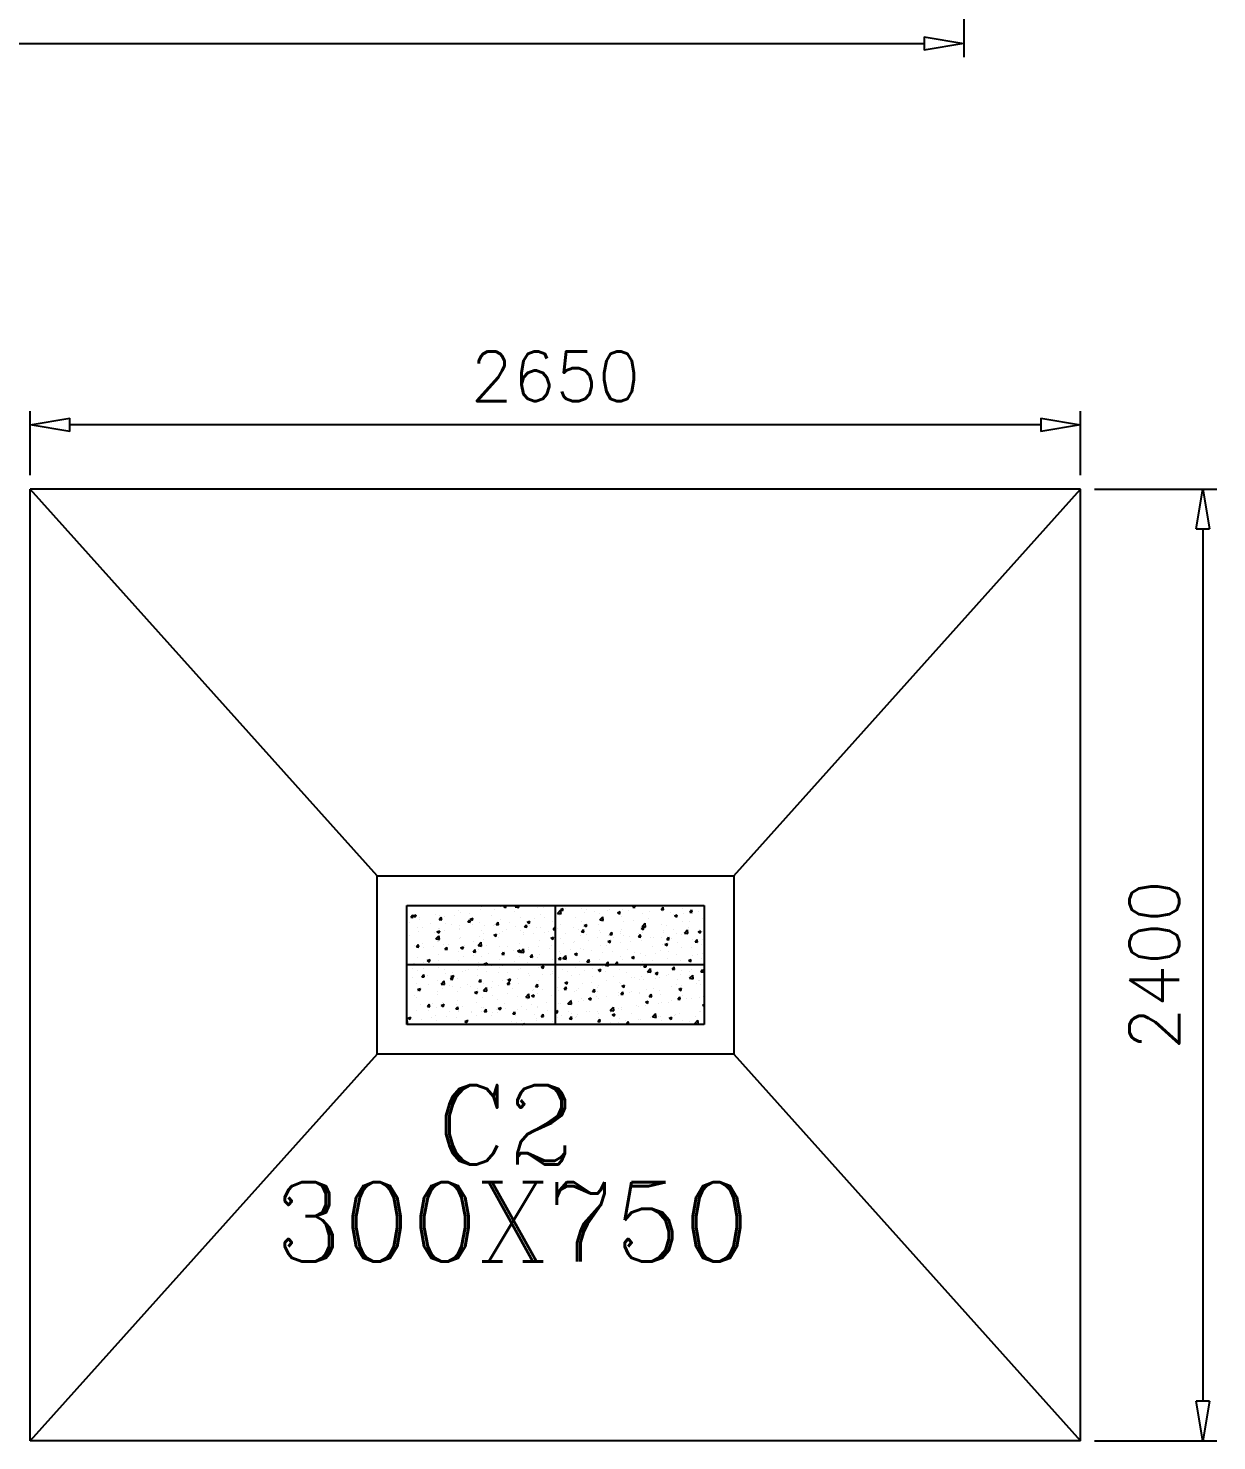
# Model space of a CAD drawing. Header units: millimetres. Extents: x 331487 to 517269, y 198509 to 399936.
# Drawn here: x 425444 to 428443, y 311454 to 315016 of the extents above; entities that cross this region are included whole.
import ezdxf

# ---------------------------------------------------------------- set-up
doc = ezdxf.new("R2010")
doc.units = ezdxf.units.MM
doc.header["$MEASUREMENT"] = 0
doc.layers.add('COLUMN', color=6, linetype='Continuous')
doc.layers.add('FOOTING', color=5, linetype='Continuous')
doc.styles.add('RC', font='romanc.shx', dxfattribs={"height": 200})
doc.styles.add('RO', font='romans.shx', dxfattribs={"height": 125})

# ---------------------------------------------------------------- blocks, each defined once
blk = doc.blocks.new('_ClosedBlank')
at = {"color": 0, "linetype": 'ByBlock', "lineweight": -2}
for p, q in [((-1, 0.167), (0, 0)), ((-1, 0.167), (-1, -0.167)), ((0, 0), (-1, -0.167))]:
    blk.add_line(p, q, dxfattribs=at)

msp = doc.modelspace()

# ---------------------------------------------------------------- linework, layer by layer
at = {"layer": 'COLUMN'}
for p, q in [((426399.3, 312803.5), (427149.3, 312803.5)), ((426399.3, 312503.5), (426399.3, 312803.5)), ((427149.3, 312803.5), (427149.3, 312503.5)), ((427149.3, 312503.5), (426399.3, 312503.5))]:
    msp.add_line(p, q, dxfattribs=at)
at = {"layer": 'COLUMN', "color": 2, "linetype": 'Continuous'}
for p, q in [((426420.4, 312802.1), (426420.4, 312802.1)), ((426589, 312800.3), (426589, 312800.3)), ((426636.9, 312800.5), (426636.9, 312800.5)), ((426638.6, 312803.4), (426638.6, 312803.4)), ((426643.4, 312801.4), (426648.9, 312803.5)), ((426643.4, 312801.4), (426648.3, 312798)), ((426646.2, 312795.9), (426646.2, 312795.9)), ((426648.3, 312798), (426650.2, 312803.5)), ((426672.8, 312800.1), (426676, 312803.5)), ((426672.8, 312800.1), (426681.7, 312798.7)), ((426681.7, 312798.7), (426681.1, 312803.5)), ((426684, 312800.9), (426684, 312800.9)), ((426692, 312801.1), (426692, 312801.1)), ((426729.6, 312798.3), (426729.6, 312798.3)), ((426745.4, 312798.9), (426745.4, 312798.9)), ((426787.1, 312793.4), (426794.1, 312796.1)), ((426792.1, 312790), (426794.1, 312796.1)), ((426798.8, 312796.6), (426798.8, 312796.6)), ((426891.3, 312801.6), (426891.3, 312801.6)), ((426969.6, 312799.5), (426973, 312803.5)), ((426969.6, 312799.5), (426975.6, 312799)), ((426973, 312802.9), (426973, 312802.9)), ((426975.6, 312799), (426974.8, 312803.5)), ((427001.1, 312803.4), (427001.1, 312803.4)), ((427041.3, 312793.2), (427046.2, 312799)), ((427047.3, 312792.7), (427046.2, 312799)), ((427095.8, 312796.7), (427095.8, 312796.7)), ((426405.6, 312761.3), (426405.6, 312761.3)), ((426409.7, 312774.5), (426414.5, 312780.2)), ((426409.7, 312774.5), (426415.7, 312774)), ((426414, 312770.3), (426414, 312770.3)), ((426415.7, 312773.9), (426414.5, 312780.2)), ((426415.6, 312777.1), (426422.6, 312779.8)), ((426415.6, 312777.1), (426420.6, 312773.8)), ((426420.6, 312773.8), (426422.6, 312779.8)), ((426431.1, 312772), (426431.1, 312772)), ((426431.9, 312767.7), (426431.9, 312767.7)), ((426472.4, 312780.3), (426472.4, 312780.3)), ((426481.4, 312768.2), (426486.2, 312773.9)), ((426481.4, 312768.2), (426487.4, 312767.7)), ((426483.1, 312779.5), (426483.1, 312779.5)), ((426487.4, 312767.7), (426486.2, 312773.9)), ((426495.1, 312776), (426495.1, 312776)), ((426520.1, 312779.3), (426520.1, 312779.3)), ((426530.7, 312790.3), (426530.7, 312790.3)), ((426534.4, 312786.6), (426534.4, 312786.6)), ((426553.1, 312761.9), (426558, 312767.7)), ((426553.1, 312761.9), (426559.1, 312761.4)), ((426554.6, 312768.3), (426554.6, 312768.3)), ((426558, 312784.3), (426558, 312784.3)), ((426559.1, 312761.4), (426558, 312767.7)), ((426559.4, 312769.1), (426566.4, 312771.8)), ((426559.4, 312769.1), (426564.3, 312765.8)), ((426564.3, 312765.8), (426566.3, 312771.8)), ((426583.7, 312759.7), (426583.7, 312759.7)), ((426584.9, 312793), (426584.9, 312793)), ((426613, 312778.3), (426613, 312778.3)), ((426621.1, 312792.6), (426621.1, 312792.6)), ((426624.9, 312755.7), (426629.7, 312761.4)), ((426630.8, 312755.1), (426629.7, 312761.4)), ((426635.6, 312767.2), (426635.6, 312767.2)), ((426657.7, 312761.4), (426657.7, 312761.4)), ((426671.3, 312788.3), (426671.3, 312788.3)), ((426687, 312774.2), (426687, 312774.2)), ((426703.1, 312761.1), (426710.1, 312763.8)), ((426703.1, 312761.1), (426708, 312757.8)), ((426708, 312757.8), (426710.1, 312763.8)), ((426720.9, 312769.7), (426720.9, 312769.7)), ((426737.5, 312780.6), (426737.5, 312780.6)), ((426745.9, 312773), (426745.9, 312773)), ((426767.8, 312763.4), (426767.8, 312763.4)), ((426779.5, 312783.6), (426787.3, 312791.7)), ((426779.5, 312783.6), (426788.4, 312782.2)), ((426783.8, 312778), (426783.8, 312778)), ((426787.1, 312793.4), (426792.1, 312790)), ((426788.4, 312782.2), (426787.3, 312791.7)), ((426789.4, 312788.1), (426789.4, 312788.1)), ((426826.1, 312773.4), (426826.1, 312773.4)), ((426839.6, 312761.9), (426839.6, 312761.9)), ((426840.8, 312795.2), (426840.8, 312795.2)), ((426847, 312786.3), (426847, 312786.3)), ((426852.1, 312794.4), (426852.1, 312794.4)), ((426872, 312789.6), (426872, 312789.6)), ((426884.4, 312783.4), (426884.4, 312783.4)), ((426886.2, 312767), (426894, 312775.2)), ((426886.2, 312767), (426895.1, 312765.6)), ((426890.1, 312768.3), (426890.1, 312768.3)), ((426895.1, 312765.6), (426894, 312775.1)), ((426905.5, 312792.1), (426905.5, 312792.1)), ((426909.9, 312794.6), (426909.9, 312794.6)), ((426930.8, 312785.4), (426937.8, 312788.1)), ((426930.8, 312785.4), (426935.8, 312782)), ((426935.8, 312782), (426937.8, 312788.1)), ((426942, 312775.8), (426942, 312775.8)), ((426942.7, 312793.4), (426942.7, 312793.4)), ((426946.7, 312763.5), (426946.7, 312763.5)), ((426958.9, 312789.8), (426958.9, 312789.8)), ((426971.7, 312766.8), (426971.7, 312766.8)), ((426993.4, 312782.8), (426993.4, 312782.8)), ((427009.6, 312771.8), (427009.6, 312771.8)), ((427012.3, 312787.6), (427012.3, 312787.6)), ((427041.3, 312793.2), (427047.3, 312792.7)), ((427043.9, 312789.2), (427043.9, 312789.2)), ((427065.7, 312785.3), (427065.7, 312785.3)), ((427072.8, 312780.1), (427072.8, 312780.1)), ((427074.5, 312777.4), (427081.5, 312780)), ((427074.5, 312777.4), (427079.5, 312774)), ((427079.5, 312774), (427081.5, 312780)), ((427094.6, 312763.4), (427094.6, 312763.4)), ((427097.8, 312783.4), (427097.8, 312783.4)), ((427113.1, 312786.9), (427117.9, 312792.7)), ((427113.1, 312786.9), (427119, 312786.4)), ((427113.6, 312763.7), (427113.6, 312763.7)), ((427119, 312786.4), (427117.9, 312792.7)), ((427119.1, 312783.1), (427119.1, 312783.1)), ((427135.7, 312788.4), (427135.7, 312788.4)), ((427145.9, 312770.5), (427145.9, 312770.5)), ((426405.6, 312728.2), (426405.6, 312728.2)), ((426426.7, 312747.9), (426426.7, 312747.9)), ((426429.9, 312738.7), (426429.9, 312738.7)), ((426438, 312748.3), (426438, 312748.3)), ((426459, 312759), (426459, 312759)), ((426468.8, 312736.5), (426468.8, 312736.5)), ((426472.6, 312719.3), (426480.4, 312727.4)), ((426475.3, 312736.9), (426482.3, 312739.6)), ((426475.3, 312736.9), (426480.3, 312733.5)), ((426480.1, 312745.6), (426480.1, 312745.6)), ((426480.3, 312733.5), (426482.3, 312739.6)), ((426481.5, 312717.9), (426480.4, 312727.4)), ((426481.8, 312746.2), (426481.8, 312746.2)), ((426493.8, 312739.8), (426493.8, 312739.8)), ((426496.3, 312758.3), (426496.3, 312758.3)), ((426512.4, 312756.8), (426512.4, 312756.8)), ((426531.7, 312744.8), (426531.7, 312744.8)), ((426533.2, 312753.3), (426533.2, 312753.3)), ((426533.5, 312743.4), (426533.5, 312743.4)), ((426565.8, 312754.5), (426565.8, 312754.5)), ((426582.5, 312726.4), (426582.5, 312726.4)), ((426586.8, 312741.1), (426586.8, 312741.1)), ((426592.8, 312733.3), (426592.8, 312733.3)), ((426594.8, 312753.1), (426594.8, 312753.1)), ((426619, 312728.9), (426626, 312731.6)), ((426619, 312728.9), (426624, 312725.5)), ((426619.1, 312752.3), (426619.1, 312752.3)), ((426619.9, 312756.4), (426619.9, 312756.4)), ((426624, 312725.5), (426626, 312731.6)), ((426624.9, 312755.7), (426630.8, 312755.1)), ((426634.4, 312733.9), (426634.4, 312733.9)), ((426640.2, 312738.8), (426640.2, 312738.8)), ((426651.2, 312743.3), (426651.2, 312743.3)), ((426672.5, 312750), (426672.5, 312750)), ((426685.8, 312740.9), (426685.8, 312740.9)), ((426693.6, 312736.6), (426693.6, 312736.6)), ((426694.6, 312730.3), (426694.6, 312730.3)), ((426696.6, 312749.4), (426701.4, 312755.1)), ((426696.6, 312749.4), (426702.6, 312748.9)), ((426702.6, 312748.8), (426701.4, 312755.1)), ((426709.5, 312753.3), (426709.5, 312753.3)), ((426719.6, 312733.6), (426719.6, 312733.6)), ((426725.9, 312747.8), (426725.9, 312747.8)), ((426736.3, 312747.3), (426736.3, 312747.3)), ((426747, 312734.3), (426747, 312734.3)), ((426757.5, 312738.6), (426757.5, 312738.6)), ((426768.3, 312743.1), (426773.1, 312748.8)), ((426768.3, 312743.1), (426774.3, 312742.6)), ((426774.3, 312742.6), (426773.1, 312748.8)), ((426779.3, 312745.5), (426779.3, 312745.5)), ((426788.2, 312754.8), (426788.2, 312754.8)), ((426800.4, 312732.1), (426800.4, 312732.1)), ((426820.7, 312746.9), (426820.7, 312746.9)), ((426832.7, 312743.3), (426832.7, 312743.3)), ((426838.3, 312728.6), (426838.3, 312728.6)), ((426840, 312736.8), (426844.9, 312742.6)), ((426840, 312736.8), (426846, 312736.3)), ((426846, 312736.3), (426844.9, 312742.6)), ((426845.7, 312750.2), (426845.7, 312750.2)), ((426846.8, 312753.1), (426853.8, 312755.8)), ((426846.8, 312753.1), (426851.8, 312749.8)), ((426851.7, 312749.8), (426853.8, 312755.8)), ((426853.8, 312729.8), (426853.8, 312729.8)), ((426883.6, 312755.2), (426883.6, 312755.2)), ((426886.1, 312741), (426886.1, 312741)), ((426888.9, 312735), (426888.9, 312735)), ((426907.1, 312727.6), (426907.1, 312727.6)), ((426911.8, 312730.6), (426916.6, 312736.3)), ((426911.8, 312730.6), (426917.7, 312730)), ((426917.7, 312730), (426916.6, 312736.3)), ((426938.6, 312733.7), (426938.6, 312733.7)), ((426939.4, 312738.7), (426939.4, 312738.7)), ((426940.8, 312742.5), (426940.8, 312742.5)), ((426945.4, 312727.3), (426945.4, 312727.3)), ((426960.5, 312725.3), (426960.5, 312725.3)), ((426983.3, 312732.3), (426983.3, 312732.3)), ((426983.5, 312724.3), (426988.3, 312730)), ((426983.5, 312724.3), (426989.5, 312723.8)), ((426989.5, 312723.7), (426988.3, 312730)), ((426990.5, 312745.1), (426997.5, 312747.8)), ((426990.5, 312745.1), (426995.5, 312741.8)), ((426992.1, 312749.5), (426992.1, 312749.5)), ((426992.8, 312736.5), (426992.8, 312736.5)), ((426992.9, 312750.5), (427001.8, 312749.1)), ((426993, 312750.5), (427000.7, 312758.6)), ((426995.5, 312741.8), (426997.5, 312747.8)), ((426996.9, 312743.7), (426996.9, 312743.7)), ((427001.8, 312749.1), (427000.7, 312758.6)), ((427042.6, 312755.9), (427042.6, 312755.9)), ((427046.2, 312734.2), (427046.2, 312734.2)), ((427046.5, 312740.6), (427046.5, 312740.6)), ((427055.3, 312753.7), (427055.3, 312753.7)), ((427071.5, 312743.9), (427071.5, 312743.9)), ((427079.2, 312731.8), (427079.2, 312731.8)), ((427093.4, 312730.1), (427093.4, 312730.1)), ((427099.6, 312732), (427099.6, 312732)), ((427099.7, 312733.9), (427107.5, 312742)), ((427099.7, 312733.9), (427108.6, 312732.5)), ((427108.6, 312732.5), (427107.5, 312742)), ((427109.4, 312748.9), (427109.4, 312748.9)), ((427134.2, 312737.1), (427141.2, 312739.8)), ((427134.2, 312737.1), (427139.2, 312733.7)), ((427137.5, 312741.8), (427137.5, 312741.8)), ((427139.2, 312733.7), (427141.2, 312739.8)), ((427144.7, 312737.2), (427144.7, 312737.2)), ((426417.9, 312703.3), (426417.9, 312703.3)), ((426423.6, 312699.3), (426428.4, 312705)), ((426423.6, 312699.3), (426429.5, 312698.7)), ((426429.5, 312698.7), (426428.4, 312705)), ((426428.7, 312705.5), (426428.7, 312705.5)), ((426439.1, 312708.2), (426439.1, 312708.2)), ((426442.5, 312697.1), (426442.5, 312697.1)), ((426467.5, 312700.4), (426467.5, 312700.4)), ((426472.6, 312719.3), (426481.5, 312717.9)), ((426476.2, 312713.3), (426476.2, 312713.3)), ((426480.6, 312713), (426480.6, 312713)), ((426492.5, 312706), (426492.5, 312706)), ((426495.3, 312693), (426500.1, 312698.7)), ((426495.3, 312693), (426501.3, 312692.5)), ((426501.3, 312692.5), (426500.1, 312698.7)), ((426505.4, 312705.4), (426505.4, 312705.4)), ((426532, 312720), (426532, 312720)), ((426534.5, 312723.3), (426534.5, 312723.3)), ((426535, 312696.6), (426542, 312699.3)), ((426535, 312696.6), (426540, 312693.3)), ((426540, 312693.3), (426542, 312699.3)), ((426545.9, 312703.7), (426545.9, 312703.7)), ((426567, 312686.7), (426571.8, 312692.5)), ((426568.5, 312713.7), (426568.5, 312713.7)), ((426573, 312686.2), (426571.8, 312692.4)), ((426579.3, 312702.7), (426587.1, 312710.8)), ((426579.3, 312702.7), (426588.2, 312701.3)), ((426581.3, 312693.1), (426581.3, 312693.1)), ((426588.2, 312701.3), (426587.1, 312710.8)), ((426593.6, 312717), (426593.6, 312717)), ((426599.2, 312701.4), (426599.2, 312701.4)), ((426631.4, 312722), (426631.4, 312722)), ((426633.2, 312700.6), (426633.2, 312700.6)), ((426652.6, 312699.2), (426652.6, 312699.2)), ((426668.3, 312690.8), (426668.3, 312690.8)), ((426678.7, 312688.6), (426685.7, 312691.3)), ((426678.7, 312688.6), (426683.7, 312685.3)), ((426683.7, 312685.3), (426685.7, 312691.3)), ((426684.5, 312707.6), (426684.5, 312707.6)), ((426686, 312686.2), (426693.8, 312694.3)), ((426693.3, 312694.1), (426693.3, 312694.1)), ((426694.9, 312684.8), (426693.8, 312694.3)), ((426705.3, 312693.7), (426705.3, 312693.7)), ((426706, 312696.9), (426706, 312696.9)), ((426731.2, 312699.1), (426731.2, 312699.1)), ((426735.1, 312714), (426735.1, 312714)), ((426759.4, 312694.7), (426759.4, 312694.7)), ((426762.8, 312720.9), (426769.8, 312723.6)), ((426762.8, 312720.9), (426767.7, 312717.5)), ((426763.7, 312703.7), (426763.7, 312703.7)), ((426767.7, 312717.5), (426769.8, 312723.6)), ((426787, 312721.5), (426787, 312721.5)), ((426794.3, 312707.4), (426794.3, 312707.4)), ((426812.8, 312692.4), (426812.8, 312692.4)), ((426819.4, 312710.7), (426819.4, 312710.7)), ((426822, 312713.7), (426822, 312713.7)), ((426837.1, 312695.3), (426837.1, 312695.3)), ((426845.9, 312691.7), (426845.9, 312691.7)), ((426857.3, 312715.7), (426857.3, 312715.7)), ((426866.2, 312690.2), (426866.2, 312690.2)), ((426880.3, 312723.7), (426880.3, 312723.7)), ((426887.6, 312701.7), (426887.6, 312701.7)), ((426904.3, 312701.8), (426904.3, 312701.8)), ((426906.5, 312712.9), (426913.5, 312715.5)), ((426906.5, 312712.9), (426911.4, 312709.5)), ((426911.4, 312709.5), (426913.5, 312715.5)), ((426920.4, 312724), (426920.4, 312724)), ((426939.6, 312709.2), (426939.6, 312709.2)), ((426957, 312692.9), (426957, 312692.9)), ((426962.6, 312711.8), (426962.6, 312711.8)), ((426990.9, 312716.2), (426990.9, 312716.2)), ((427013.9, 312723.1), (427013.9, 312723.1)), ((427020.2, 312701.2), (427020.2, 312701.2)), ((427020.9, 312721.8), (427020.9, 312721.8)), ((427040.2, 312689.3), (427040.2, 312689.3)), ((427041.4, 312722.6), (427041.4, 312722.6)), ((427045.2, 312704.5), (427045.2, 312704.5)), ((427050.2, 312704.8), (427057.2, 312707.5)), ((427050.2, 312704.8), (427055.2, 312701.5)), ((427055.2, 312718), (427060, 312723.7)), ((427055.2, 312718), (427061.2, 312717.5)), ((427055.2, 312701.5), (427057.2, 312707.5)), ((427061.2, 312717.5), (427060, 312723.7)), ((427067.3, 312720.8), (427067.3, 312720.8)), ((427083.1, 312709.5), (427083.1, 312709.5)), ((427092.2, 312696.8), (427092.2, 312696.8)), ((427117.4, 312696.8), (427117.4, 312696.8)), ((427120.7, 312718.5), (427120.7, 312718.5)), ((427126.9, 312711.7), (427131.8, 312717.5)), ((427126.9, 312711.7), (427132.9, 312711.2)), ((427132.9, 312711.2), (427131.8, 312717.5)), ((427143.5, 312703.9), (427143.5, 312703.9)), ((427146.2, 312717.8), (427146.2, 312717.8)), ((426416.2, 312657.7), (426416.2, 312657.7)), ((426419.6, 312657.1), (426419.6, 312657.1)), ((426427.5, 312672.2), (426427.5, 312672.2)), ((426441.2, 312661), (426441.2, 312661)), ((426451, 312664.4), (426458, 312667.1)), ((426451, 312664.4), (426456, 312661)), ((426456, 312661), (426458, 312667.1)), ((426472.1, 312653.6), (426472.1, 312653.6)), ((426473, 312654.9), (426473, 312654.9)), ((426479.1, 312665.9), (426479.1, 312665.9)), ((426479.4, 312679.7), (426479.4, 312679.7)), ((426529.5, 312653.4), (426529.5, 312653.4)), ((426530.4, 312663.6), (426530.4, 312663.6)), ((426530.8, 312686.7), (426530.8, 312686.7)), ((426542.2, 312674.3), (426542.2, 312674.3)), ((426567, 312686.7), (426573, 312686.2)), ((426567.3, 312677.5), (426567.3, 312677.5)), ((426580, 312659.8), (426580, 312659.8)), ((426588.7, 312673.7), (426588.7, 312673.7)), ((426594.7, 312656.4), (426601.7, 312659)), ((426594.7, 312656.4), (426599.7, 312653)), ((426599.7, 312653), (426601.7, 312659)), ((426605.1, 312682.5), (426605.1, 312682.5)), ((426632, 312667.3), (426632, 312667.3)), ((426638.7, 312680.4), (426643.6, 312686.2)), ((426638.7, 312680.4), (426644.7, 312679.9)), ((426644.7, 312679.9), (426643.6, 312686.2)), ((426647, 312683.7), (426647, 312683.7)), ((426667, 312654.7), (426667, 312654.7)), ((426671, 312661.7), (426671, 312661.7)), ((426683.3, 312674.4), (426683.3, 312674.4)), ((426686, 312686.2), (426694.9, 312684.8)), ((426704.9, 312659.7), (426704.9, 312659.7)), ((426710.5, 312674.2), (426715.3, 312679.9)), ((426710.5, 312674.2), (426716.4, 312673.6)), ((426716.4, 312673.6), (426715.3, 312679.9)), ((426729.3, 312671.7), (426729.3, 312671.7)), ((426733.8, 312680.8), (426733.8, 312680.8)), ((426768, 312668), (426768, 312668)), ((426782.2, 312667.9), (426787, 312673.6)), ((426782.2, 312667.9), (426788.2, 312667.4)), ((426784.6, 312655), (426784.6, 312655)), ((426785.8, 312688.3), (426785.8, 312688.3)), ((426788.2, 312667.4), (426787, 312673.6)), ((426787.6, 312681.7), (426787.6, 312681.7)), ((426792.7, 312669.6), (426801.6, 312668.2)), ((426792.8, 312669.6), (426800.6, 312677.7)), ((426793.1, 312671.3), (426793.1, 312671.3)), ((426801.6, 312668.2), (426800.5, 312677.7)), ((426822.4, 312680.6), (426829.4, 312683.3)), ((426822.4, 312680.6), (426827.4, 312677.2)), ((426827.4, 312677.2), (426829.4, 312683.3)), ((426830.9, 312676.3), (426830.9, 312676.3)), ((426835.9, 312662), (426835.9, 312662)), ((426853.9, 312661.6), (426858.7, 312667.4)), ((426853.9, 312661.6), (426859.9, 312661.1)), ((426859.9, 312661.1), (426858.7, 312667.3)), ((426884.1, 312656.7), (426884.1, 312656.7)), ((426886.4, 312668.4), (426886.4, 312668.4)), ((426894.1, 312684.6), (426894.1, 312684.6)), ((426899.5, 312653.1), (426907.3, 312661.2)), ((426899.5, 312653.1), (426908.4, 312651.7)), ((426908.4, 312651.7), (426907.3, 312661.2)), ((426919.1, 312687.9), (426919.1, 312687.9)), ((426919.5, 312687.9), (426919.5, 312687.9)), ((426925.6, 312655.3), (426930.5, 312661.1)), ((426925.6, 312655.3), (426931.6, 312654.8)), ((426931.6, 312654.8), (426930.5, 312661.1)), ((426930.7, 312653.4), (426930.7, 312653.4)), ((426938.4, 312675.9), (426938.4, 312675.9)), ((426942.5, 312666.8), (426942.5, 312666.8)), ((426966.2, 312672.6), (426973.2, 312675.3)), ((426966.2, 312672.6), (426971.1, 312669.2)), ((426971.1, 312669.2), (426973.2, 312675.3)), ((426972.9, 312685.7), (426972.9, 312685.7)), ((426989.7, 312682.9), (426989.7, 312682.9)), ((426993.9, 312661.8), (426993.9, 312661.8)), ((426997.4, 312649.1), (427002.2, 312654.8)), ((427000.8, 312676.8), (427000.8, 312676.8)), ((427003.3, 312648.5), (427002.2, 312654.8)), ((427018.9, 312665.1), (427018.9, 312665.1)), ((427026.3, 312683.4), (427026.3, 312683.4)), ((427039, 312656.1), (427039, 312656.1)), ((427056.8, 312670), (427056.8, 312670)), ((427059.1, 312686.8), (427059.1, 312686.8)), ((427079.7, 312681.1), (427079.7, 312681.1)), ((427090.9, 312663.6), (427090.9, 312663.6)), ((427109.9, 312664.6), (427116.9, 312667.3)), ((427109.9, 312664.6), (427114.8, 312661.2)), ((427114.8, 312661.2), (427116.9, 312667.3)), ((427119.9, 312678.4), (427119.9, 312678.4)), ((427133.1, 312678.9), (427133.1, 312678.9)), ((427142.3, 312670.6), (427142.3, 312670.6)), ((427145, 312681.6), (427145, 312681.6)), ((426413.8, 312643.6), (426413.8, 312643.6)), ((426414.9, 312621.5), (426414.9, 312621.5)), ((426426.3, 312638.9), (426426.3, 312638.9)), ((426437.4, 312624), (426442.3, 312629.8)), ((426437.4, 312624), (426443.4, 312623.5)), ((426437.7, 312621.7), (426437.7, 312621.7)), ((426440.7, 312643.7), (426440.7, 312643.7)), ((426443.4, 312623.5), (426442.3, 312629.8)), ((426452.8, 312626.5), (426452.8, 312626.5)), ((426478.2, 312646.4), (426478.2, 312646.4)), ((426494.1, 312641.4), (426494.1, 312641.4)), ((426496, 312631.7), (426496, 312631.7)), ((426509.2, 312617.8), (426514, 312623.5)), ((426509.2, 312617.8), (426515.1, 312617.2)), ((426510.7, 312624.1), (426517.7, 312626.8)), ((426510.7, 312624.1), (426515.7, 312620.8)), ((426515.1, 312617.2), (426514, 312623.5)), ((426515.7, 312620.7), (426517.7, 312626.8)), ((426515.9, 312634.8), (426515.9, 312634.8)), ((426526.4, 312652.6), (426526.4, 312652.6)), ((426528.3, 312620.1), (426528.3, 312620.1)), ((426540.9, 312638.1), (426540.9, 312638.1)), ((426547.5, 312639.2), (426547.5, 312639.2)), ((426554.4, 312641.7), (426554.4, 312641.7)), ((426578.8, 312643.1), (426578.8, 312643.1)), ((426578.8, 312626.5), (426578.8, 312626.5)), ((426579.8, 312650.3), (426579.8, 312650.3)), ((426580.9, 312611.5), (426585.7, 312617.2)), ((426586.9, 312611), (426585.7, 312617.2)), ((426600.9, 312636.9), (426600.9, 312636.9)), ((426612.7, 312651.7), (426612.7, 312651.7)), ((426630.8, 312634), (426630.8, 312634)), ((426633.2, 312648.1), (426633.2, 312648.1)), ((426642, 312651.4), (426642, 312651.4)), ((426654.2, 312634.7), (426654.2, 312634.7)), ((426654.4, 312616.1), (426661.4, 312618.8)), ((426659.4, 312612.7), (426661.4, 312618.8)), ((426678.6, 312620.2), (426678.6, 312620.2)), ((426682.1, 312641.1), (426682.1, 312641.1)), ((426686.5, 312645.8), (426686.5, 312645.8)), ((426707.6, 312632.4), (426707.6, 312632.4)), ((426709.2, 312626.7), (426709.2, 312626.7)), ((426732.6, 312647.5), (426732.6, 312647.5)), ((426738.4, 312648.3), (426745.4, 312651)), ((426738.4, 312648.3), (426743.4, 312645)), ((426739.9, 312643.6), (426739.9, 312643.6)), ((426741.7, 312628.6), (426741.7, 312628.6)), ((426743.4, 312645), (426745.4, 312651)), ((426761, 312630.1), (426761, 312630.1)), ((426766.8, 312631.9), (426766.8, 312631.9)), ((426767.5, 312636.7), (426767.5, 312636.7)), ((426783.3, 312621.7), (426783.3, 312621.7)), ((426793.3, 312641.3), (426793.3, 312641.3)), ((426804.6, 312636.8), (426804.6, 312636.8)), ((426814.4, 312627.9), (426814.4, 312627.9)), ((426825.8, 312646.7), (426825.8, 312646.7)), ((426834.7, 312628.7), (426834.7, 312628.7)), ((426846.7, 312639.1), (426846.7, 312639.1)), ((426867.8, 312645.2), (426867.8, 312645.2)), ((426867.8, 312625.6), (426867.8, 312625.6)), ((426882.1, 312640.3), (426889.1, 312643)), ((426882.1, 312640.3), (426887.1, 312637)), ((426885.2, 312635.1), (426885.2, 312635.1)), ((426887.1, 312637), (426889.1, 312643)), ((426892.8, 312648.5), (426892.8, 312648.5)), ((426900.1, 312636.8), (426900.1, 312636.8)), ((426921.2, 312623.4), (426921.2, 312623.4)), ((426937.1, 312642.6), (426937.1, 312642.6)), ((426953.4, 312634.6), (426953.4, 312634.6)), ((426967.5, 312622.3), (426967.5, 312622.3)), ((426974.5, 312621.1), (426974.5, 312621.1)), ((426988.5, 312649.7), (426988.5, 312649.7)), ((426992.6, 312625.6), (426992.6, 312625.6)), ((426997.4, 312649.1), (427003.3, 312648.5)), ((427006.2, 312636.5), (427014, 312644.6)), ((427006.2, 312636.5), (427015.1, 312635.1)), ((427006.8, 312632.3), (427006.8, 312632.3)), ((427015.1, 312635.1), (427014, 312644.6)), ((427025.8, 312632.3), (427032.9, 312635)), ((427025.8, 312632.3), (427030.8, 312629)), ((427027.9, 312618.9), (427027.9, 312618.9)), ((427030.5, 312630.6), (427030.5, 312630.6)), ((427030.8, 312629), (427032.8, 312635)), ((427037.8, 312622.8), (427037.8, 312622.8)), ((427055, 312627.1), (427055, 312627.1)), ((427060.2, 312630), (427060.2, 312630)), ((427069.1, 312642.8), (427073.9, 312648.5)), ((427069.1, 312642.8), (427075.1, 312642.3)), ((427075.1, 312642.3), (427073.9, 312648.5)), ((427089.7, 312630.3), (427089.7, 312630.3)), ((427093.6, 312638.9), (427093.6, 312638.9)), ((427112.9, 312620), (427120.7, 312628.1)), ((427112.9, 312620), (427121.8, 312618.6)), ((427113.3, 312637.1), (427113.3, 312637.1)), ((427113.6, 312627.8), (427113.6, 312627.8)), ((427118.6, 312642.2), (427118.6, 312642.2)), ((427121.8, 312618.6), (427120.7, 312628.1)), ((427140.8, 312636.5), (427145.6, 312642.3)), ((427140.8, 312636.5), (427146.8, 312636)), ((427141.1, 312637.3), (427141.1, 312637.3)), ((427146.8, 312636), (427145.6, 312642.2)), ((426399.7, 312606.3), (426399.7, 312606.3)), ((426425, 312605.6), (426425, 312605.6)), ((426426.5, 312587.1), (426426.5, 312587.1)), ((426426.7, 312591.9), (426433.7, 312594.5)), ((426426.7, 312591.9), (426431.6, 312588.5)), ((426431.6, 312588.5), (426433.7, 312594.5)), ((426453.1, 312604), (426453.1, 312604)), ((426475.9, 312586.7), (426475.9, 312586.7)), ((426477, 312613.1), (426477, 312613.1)), ((426485.8, 312605.3), (426494.7, 312603.9)), ((426485.9, 312605.3), (426493.6, 312613.4)), ((426489.6, 312595.4), (426489.6, 312595.4)), ((426494.7, 312603.9), (426493.6, 312613.4)), ((426506.5, 312601.8), (426506.5, 312601.8)), ((426514.6, 312598.7), (426514.6, 312598.7)), ((426527.1, 312586.8), (426527.1, 312586.8)), ((426534.2, 312596.7), (426534.2, 312596.7)), ((426552.5, 312603.7), (426552.5, 312603.7)), ((426559.9, 312599.5), (426559.9, 312599.5)), ((426570.4, 312583.8), (426577.4, 312586.5)), ((426570.4, 312583.8), (426575.4, 312580.5)), ((426575.3, 312580.5), (426577.4, 312586.5)), ((426577.6, 312593.2), (426577.6, 312593.2)), ((426580.9, 312611.5), (426586.9, 312611)), ((426592.5, 312606.7), (426592.5, 312606.7)), ((426592.6, 312588.8), (426600.4, 312596.9)), ((426592.6, 312588.7), (426601.5, 312587.4)), ((426601.5, 312587.4), (426600.3, 312596.9)), ((426613.3, 312597.3), (426613.3, 312597.3)), ((426615.7, 312612), (426615.7, 312612)), ((426629.6, 312600.7), (426629.6, 312600.7)), ((426640.7, 312615.3), (426640.7, 312615.3)), ((426650.9, 312616.7), (426650.9, 312616.7)), ((426652.6, 312605.2), (426657.4, 312611)), ((426652.6, 312605.2), (426658.6, 312604.7)), ((426654.4, 312616.1), (426659.4, 312612.7)), ((426658.6, 312604.7), (426657.4, 312611)), ((426666.6, 312595), (426666.6, 312595)), ((426680.9, 312607.8), (426680.9, 312607.8)), ((426715.4, 312589.1), (426715.4, 312589.1)), ((426720, 312592.7), (426720, 312592.7)), ((426724.3, 312598.9), (426729.2, 312604.7)), ((426724.3, 312598.9), (426730.3, 312598.4)), ((426730.3, 312598.4), (426729.2, 312604.7)), ((426731.4, 312614.2), (426731.4, 312614.2)), ((426740.5, 312592.4), (426740.5, 312592.4)), ((426773.4, 312590.5), (426773.4, 312590.5)), ((426778.3, 312597.4), (426778.3, 312597.4)), ((426782.1, 312588.4), (426782.1, 312588.4)), ((426796.1, 312592.7), (426800.9, 312598.4)), ((426796.1, 312592.7), (426802, 312592.1)), ((426798.1, 312608.1), (426805.1, 312610.8)), ((426798.1, 312608.1), (426803.1, 312604.7)), ((426802, 312592.1), (426800.9, 312598.4)), ((426803.1, 312604.7), (426805.1, 312610.8)), ((426821.7, 312587.1), (426821.7, 312587.1)), ((426826.8, 312588.2), (426826.8, 312588.2)), ((426833.5, 312595.4), (426833.5, 312595.4)), ((426841.5, 312605.7), (426841.5, 312605.7)), ((426866.5, 312609), (426866.5, 312609)), ((426867.8, 312586.4), (426872.6, 312592.1)), ((426867.8, 312586.4), (426873.8, 312585.9)), ((426873.8, 312585.9), (426872.6, 312592.1)), ((426880, 312597.1), (426880, 312597.1)), ((426880.2, 312586), (426880.2, 312586)), ((426884, 312601.8), (426884, 312601.8)), ((426904.4, 312614), (426904.4, 312614)), ((426933.6, 312583.7), (426933.6, 312583.7)), ((426935.9, 312609.3), (426935.9, 312609.3)), ((426938.3, 312607.1), (426938.3, 312607.1)), ((426939.5, 312580.1), (426944.3, 312585.9)), ((426941.2, 312582.9), (426941.2, 312582.9)), ((426941.8, 312600.1), (426948.8, 312602.8)), ((426941.8, 312600.1), (426946.8, 312596.7)), ((426945.5, 312579.6), (426944.3, 312585.9)), ((426946.8, 312596.7), (426948.8, 312602.8)), ((426962.3, 312585.1), (426962.3, 312585.1)), ((426966.3, 312586.2), (426966.3, 312586.2)), ((426986.1, 312583.1), (426986.1, 312583.1)), ((426987.3, 312616.4), (426987.3, 312616.4)), ((426996.6, 312617.1), (426996.6, 312617.1)), ((427004.1, 312591.2), (427004.1, 312591.2)), ((427020.6, 312595.1), (427020.6, 312595.1)), ((427036.6, 312589.5), (427036.6, 312589.5)), ((427067.3, 312599.5), (427067.3, 312599.5)), ((427078.9, 312605.2), (427078.9, 312605.2)), ((427081.3, 312616.6), (427081.3, 312616.6)), ((427085.5, 312592.1), (427092.5, 312594.8)), ((427085.5, 312592.1), (427090.5, 312588.7)), ((427088.5, 312597), (427088.5, 312597)), ((427090.5, 312588.7), (427092.5, 312594.8)), ((427092.3, 312602.8), (427092.3, 312602.8)), ((427130.2, 312607.8), (427130.2, 312607.8)), ((427134.7, 312614.4), (427134.7, 312614.4)), ((427137.2, 312615.2), (427137.2, 312615.2)), ((427139.8, 312604), (427139.8, 312604)), ((426400.1, 312547.6), (426400.1, 312547.6)), ((426417.6, 312576.7), (426417.6, 312576.7)), ((426423.8, 312572.3), (426423.8, 312572.3)), ((426433.6, 312552.9), (426433.6, 312552.9)), ((426451.3, 312548.8), (426456.1, 312554.6)), ((426451.3, 312548.8), (426457.3, 312548.3)), ((426457.3, 312548.3), (426456.1, 312554.6)), ((426463.3, 312555.9), (426463.3, 312555.9)), ((426474.5, 312546.5), (426474.5, 312546.5)), ((426475.8, 312579.8), (426475.8, 312579.8)), ((426486.4, 312551.6), (426493.4, 312554.3)), ((426486.4, 312551.6), (426491.3, 312548.2)), ((426487, 312550.7), (426487, 312550.7)), ((426488.3, 312559.2), (426488.3, 312559.2)), ((426491.3, 312548.2), (426493.4, 312554.3)), ((426523, 312542.5), (426527.9, 312548.3)), ((426525.9, 312553.5), (426525.9, 312553.5)), ((426526.2, 312564.2), (426526.2, 312564.2)), ((426529, 312542), (426527.9, 312548.3)), ((426540.4, 312548.4), (426540.4, 312548.4)), ((426576.4, 312559.9), (426576.4, 312559.9)), ((426588.4, 312547), (426588.4, 312547)), ((426589.4, 312572.5), (426589.4, 312572.5)), ((426593.8, 312546.2), (426593.8, 312546.2)), ((426614.4, 312575.8), (426614.4, 312575.8)), ((426628.3, 312567.4), (426628.3, 312567.4)), ((426630.1, 312543.6), (426637.1, 312546.3)), ((426635, 312540.2), (426637.1, 312546.3)), ((426646.7, 312557), (426646.7, 312557)), ((426652.3, 312580.8), (426652.3, 312580.8)), ((426679.7, 312574.5), (426679.7, 312574.5)), ((426689.1, 312549.7), (426689.1, 312549.7)), ((426699.3, 312572.2), (426707.1, 312580.3)), ((426699.3, 312572.2), (426708.2, 312570.8)), ((426705.1, 312567), (426705.1, 312567)), ((426708.2, 312570.8), (426707.1, 312580.3)), ((426714.1, 312575.8), (426721.1, 312578.5)), ((426714.1, 312575.8), (426719.1, 312572.5)), ((426714.2, 312553), (426714.2, 312553)), ((426719.1, 312572.5), (426721.1, 312578.5)), ((426729, 312547.6), (426729, 312547.6)), ((426730.2, 312580.9), (426730.2, 312580.9)), ((426752, 312558), (426752, 312558)), ((426763.4, 312577.1), (426763.4, 312577.1)), ((426780.9, 312555.1), (426780.9, 312555.1)), ((426787.3, 312555.1), (426787.3, 312555.1)), ((426806, 312555.7), (426813.8, 312563.8)), ((426806, 312555.6), (426814.9, 312554.3)), ((426814.9, 312554.3), (426813.8, 312563.8)), ((426815.2, 312566.3), (426815.2, 312566.3)), ((426832.3, 312562.1), (426832.3, 312562.1)), ((426840.2, 312569.6), (426840.2, 312569.6)), ((426845.6, 312565.1), (426845.6, 312565.1)), ((426857.8, 312567.8), (426864.8, 312570.5)), ((426857.8, 312567.8), (426862.8, 312564.5)), ((426862.8, 312564.5), (426864.8, 312570.5)), ((426878.1, 312574.6), (426878.1, 312574.6)), ((426882.8, 312568.5), (426882.8, 312568.5)), ((426904, 312575.1), (426904, 312575.1)), ((426912.7, 312539.1), (426920.5, 312547.2)), ((426921.6, 312537.7), (426920.5, 312547.2)), ((426934.7, 312576), (426934.7, 312576)), ((426939.5, 312580.1), (426945.5, 312579.6)), ((426940, 312546.7), (426940, 312546.7)), ((426977.8, 312551.7), (426977.8, 312551.7)), ((426984.8, 312549.8), (426984.8, 312549.8)), ((426986.9, 312581.5), (426986.9, 312581.5)), ((427000.5, 312550.1), (427000.5, 312550.1)), ((427001.5, 312559.8), (427008.5, 312562.5)), ((427001.5, 312559.8), (427006.5, 312556.5)), ((427006.5, 312556.5), (427008.5, 312562.5)), ((427011.2, 312573.8), (427016.1, 312579.6)), ((427011.2, 312573.8), (427017.2, 312573.3)), ((427017.2, 312573.3), (427016.1, 312579.6)), ((427035.3, 312556.2), (427035.3, 312556.2)), ((427040.3, 312579.2), (427040.3, 312579.2)), ((427041, 312560), (427041, 312560)), ((427058.8, 312560.1), (427058.8, 312560.1)), ((427066, 312563.3), (427066, 312563.3)), ((427083, 312567.6), (427087.8, 312573.3)), ((427083, 312567.6), (427088.9, 312567)), ((427087.3, 312563.7), (427087.3, 312563.7)), ((427088.9, 312567), (427087.8, 312573.3)), ((427093.7, 312577), (427093.7, 312577)), ((427103.9, 312568.3), (427103.9, 312568.3)), ((427117.1, 312570.2), (427117.1, 312570.2)), ((427138.6, 312570.7), (427138.6, 312570.7)), ((427145.2, 312551.8), (427149.3, 312553.4)), ((427145.2, 312551.8), (427149.3, 312549)), ((427147.1, 312574.7), (427147.1, 312574.7)), ((426399.3, 312515.2), (426400.2, 312516)), ((426401.3, 312506.5), (426400.2, 312516)), ((426401.3, 312541.7), (426401.3, 312541.7)), ((426402.3, 312519.3), (426409.3, 312522)), ((426402.3, 312519.3), (426407.3, 312516)), ((426407.3, 312516), (426409.3, 312522)), ((426413.5, 312517), (426413.5, 312517)), ((426422.6, 312539), (426422.6, 312539)), ((426437, 312516.5), (426437, 312516.5)), ((426454.7, 312539.5), (426454.7, 312539.5)), ((426462, 312519.8), (426462, 312519.8)), ((426471.8, 312527), (426471.8, 312527)), ((426473.3, 312513.2), (426473.3, 312513.2)), ((426499.9, 312524.8), (426499.9, 312524.8)), ((426508.1, 312537.2), (426508.1, 312537.2)), ((426523, 312542.5), (426529, 312542)), ((426524.7, 312520.3), (426524.7, 312520.3)), ((426530.1, 312537), (426530.1, 312537)), ((426546, 312511.3), (426553, 312514)), ((426546, 312511.3), (426551, 312508)), ((426551, 312508), (426553, 312514)), ((426554.1, 312515.1), (426554.1, 312515.1)), ((426561.5, 312535), (426561.5, 312535)), ((426563.1, 312533.1), (426563.1, 312533.1)), ((426575.2, 312526.7), (426575.2, 312526.7)), ((426588.1, 312536.4), (426588.1, 312536.4)), ((426594.8, 312536.3), (426599.6, 312542)), ((426594.8, 312536.3), (426600.7, 312535.7)), ((426600.7, 312535.7), (426599.6, 312542)), ((426612.4, 312525.1), (426612.4, 312525.1)), ((426614.9, 312532.7), (426614.9, 312532.7)), ((426626, 312541.4), (426626, 312541.4)), ((426627.1, 312534.2), (426627.1, 312534.2)), ((426630.1, 312543.6), (426635, 312540.2)), ((426647.2, 312543.9), (426647.2, 312543.9)), ((426666.5, 312530), (426671.3, 312535.7)), ((426666.5, 312530), (426672.5, 312529.5)), ((426668.3, 312530.5), (426668.3, 312530.5)), ((426670.7, 312535.1), (426670.7, 312535.1)), ((426672.5, 312529.5), (426671.3, 312535.7)), ((426678.5, 312541.2), (426678.5, 312541.2)), ((426687.8, 312513.5), (426687.8, 312513.5)), ((426700.6, 312541.6), (426700.6, 312541.6)), ((426721.6, 312528.2), (426721.6, 312528.2)), ((426725.7, 312518.5), (426725.7, 312518.5)), ((426727.8, 312514.3), (426727.8, 312514.3)), ((426729, 312545.1), (426729, 312545.1)), ((426738.2, 312523.7), (426743, 312529.5)), ((426738.2, 312523.7), (426744.2, 312523.2)), ((426744.2, 312523.2), (426743, 312529.5)), ((426753.9, 312539.4), (426753.9, 312539.4)), ((426773.8, 312535.6), (426780.8, 312538.3)), ((426773.8, 312535.6), (426778.8, 312532.2)), ((426775, 312526), (426775, 312526)), ((426778.8, 312532.2), (426780.8, 312538.3)), ((426779.7, 312521.8), (426779.7, 312521.8)), ((426788.9, 312526.8), (426788.9, 312526.8)), ((426807.3, 312537.1), (426807.3, 312537.1)), ((426809.9, 312517.4), (426814.8, 312523.2)), ((426809.9, 312517.4), (426815.9, 312516.9)), ((426813.9, 312530.1), (426813.9, 312530.1)), ((426815.9, 312516.9), (426814.8, 312523.2)), ((426825.5, 312520.1), (426825.5, 312520.1)), ((426828.4, 312523.7), (426828.4, 312523.7)), ((426831, 312528.8), (426831, 312528.8)), ((426851.8, 312535.1), (426851.8, 312535.1)), ((426860.7, 312534.9), (426860.7, 312534.9)), ((426881.6, 312535.3), (426881.6, 312535.3)), ((426881.7, 312511.2), (426886.5, 312516.9)), ((426881.7, 312511.2), (426887.6, 312510.6)), ((426881.8, 312521.4), (426881.8, 312521.4)), ((426883.8, 312530.1), (426883.8, 312530.1)), ((426887.6, 312510.6), (426886.5, 312516.9)), ((426912.7, 312539.1), (426921.6, 312537.7)), ((426914.1, 312532.6), (426914.1, 312532.6)), ((426914.9, 312543.4), (426914.9, 312543.4)), ((426917.5, 312527.6), (426924.5, 312530.3)), ((426917.5, 312527.6), (426922.5, 312524.2)), ((426922.5, 312524.2), (426924.5, 312530.3)), ((426933.5, 312542.7), (426933.5, 312542.7)), ((426935.2, 312519.2), (426935.2, 312519.2)), ((426942.2, 312540.1), (426942.2, 312540.1)), ((426951.5, 312512.3), (426951.5, 312512.3)), ((426953.4, 312504.9), (426958.2, 312510.6)), ((426959.4, 312504.4), (426958.2, 312510.6)), ((426967.5, 312530.4), (426967.5, 312530.4)), ((426983.6, 312516.5), (426983.6, 312516.5)), ((426988.5, 312516.9), (426988.5, 312516.9)), ((427014.7, 312520.6), (427014.7, 312520.6)), ((427019.5, 312522.6), (427027.3, 312530.7)), ((427019.5, 312522.5), (427028.3, 312521.2)), ((427020.8, 312528.1), (427020.8, 312528.1)), ((427028.3, 312521.2), (427027.2, 312530.7)), ((427034.1, 312522.9), (427034.1, 312522.9)), ((427039.7, 312523.9), (427039.7, 312523.9)), ((427041.9, 312514.7), (427041.9, 312514.7)), ((427061.2, 312519.6), (427068.2, 312522.2)), ((427061.2, 312519.6), (427066.2, 312516.2)), ((427066.2, 312516.2), (427068.2, 312522.2)), ((427074.2, 312525.9), (427074.2, 312525.9)), ((427077.6, 312528.9), (427077.6, 312528.9)), ((427086.1, 312530.4), (427086.1, 312530.4)), ((427095.3, 312512.4), (427095.3, 312512.4)), ((427113, 312510.5), (427113, 312510.5)), ((427126.2, 312506), (427134, 312514.1)), ((427127.6, 312523.6), (427127.6, 312523.6)), ((427135.1, 312504.6), (427134, 312514.1)), ((427137.4, 312537.4), (427137.4, 312537.4)), ((427140.8, 312537.2), (427140.8, 312537.2)), ((426399.3, 312506.8), (426401.3, 312506.5)), ((426421.4, 312505.7), (426421.4, 312505.7)), ((426495.7, 312505), (426495.7, 312505)), ((426662.8, 312510.2), (426662.8, 312510.2)), ((426677.3, 312507.9), (426677.3, 312507.9)), ((426690.3, 312503.5), (426696.8, 312506)), ((426695.9, 312503.5), (426696.8, 312506)), ((426767.2, 312510.1), (426767.2, 312510.1)), ((426888.6, 312504), (426888.6, 312504)), ((426913.7, 312507.3), (426913.7, 312507.3)), ((426932.3, 312509.5), (426932.3, 312509.5)), ((426953.4, 312504.9), (426959.4, 312504.4)), ((427029.2, 312503.5), (427029.9, 312504.4)), ((427030.1, 312503.5), (427029.9, 312504.4)), ((427126.2, 312506), (427135.1, 312504.6)), ((427136.2, 312504.2), (427136.2, 312504.2)), ((427148.7, 312510.2), (427148.7, 312510.2))]:
    msp.add_line(p, q, dxfattribs=at)
at = {"layer": 'FOOTING', "color": 4}
for p, q in [((427804.8, 315218.5), (427804.8, 314942.8)), ((424904.3, 314977.8), (427704.8, 314977.8)), ((425449.3, 313888.5), (425449.3, 314050.7)), ((428099.3, 313888.5), (428099.3, 314050.7)), ((427999.3, 314015.7), (425549.3, 314015.7)), ((428134.3, 313853.5), (428442.7, 313853.5)), ((428407.7, 313753.5), (428407.7, 311553.5)), ((428134.3, 311453.5), (428442.7, 311453.5))]:
    msp.add_line(p, q, dxfattribs=at)
at = {"layer": 'FOOTING'}
for p, q in [((428099.3, 313853.5), (425449.3, 313853.5)), ((425449.3, 311453.5), (425449.3, 313853.5)), ((426324.3, 312878.5), (425449.3, 313853.5)), ((427224.3, 312878.5), (428099.3, 313853.5)), ((428099.3, 311453.5), (428099.3, 313853.5)), ((426324.3, 312878.5), (427224.3, 312878.5)), ((426324.3, 312428.5), (426324.3, 312878.5)), ((427224.3, 312878.5), (427224.3, 312428.5)), ((426774.3, 312503.5), (426774.3, 312803.5)), ((427149.3, 312653.5), (426399.3, 312653.5)), ((426324.3, 312428.5), (425449.3, 311453.5)), ((427224.3, 312428.5), (426324.3, 312428.5)), ((427224.3, 312428.5), (428099.3, 311453.5)), ((428099.3, 311453.5), (425449.3, 311453.5))]:
    msp.add_line(p, q, dxfattribs=at)

# ---------------------------------------------------------------- block references
at = {"layer": 'FOOTING', "color": 4, "xscale": 100, "yscale": 100, "zscale": 100}
for p in [(427804.8, 314977.8), (428099.3, 314015.7)]:
    msp.add_blockref('_ClosedBlank', p, dxfattribs=at)
for p, rotation in [((425449.3, 314015.7), 180), ((428407.7, 313853.5), 90), ((428407.7, 311453.5), 270)]:
    msp.add_blockref('_ClosedBlank', p, dxfattribs=dict(at, rotation=rotation))

# ---------------------------------------------------------------- texts
at = {"layer": 'COLUMN', "style": 'RC'}
for s, p in [('C2', (426472.7, 312150.4)), ('300X750', (426066.3, 311905.5))]:
    msp.add_text(s, height=200, dxfattribs=at).set_placement(p)
at = {"layer": 'FOOTING', "color": 3, "insert": (426774.3, 314138.2), "char_height": 125, "attachment_point": 5, "style": 'RO'}
msp.add_mtext('2650', dxfattribs=at)
at = {"layer": 'FOOTING', "color": 3, "insert": (428285.2, 312653.5), "char_height": 125, "attachment_point": 5, "rotation": 90, "style": 'RO'}
msp.add_mtext('2400', dxfattribs=at)

doc.saveas('drawing.dxf')
